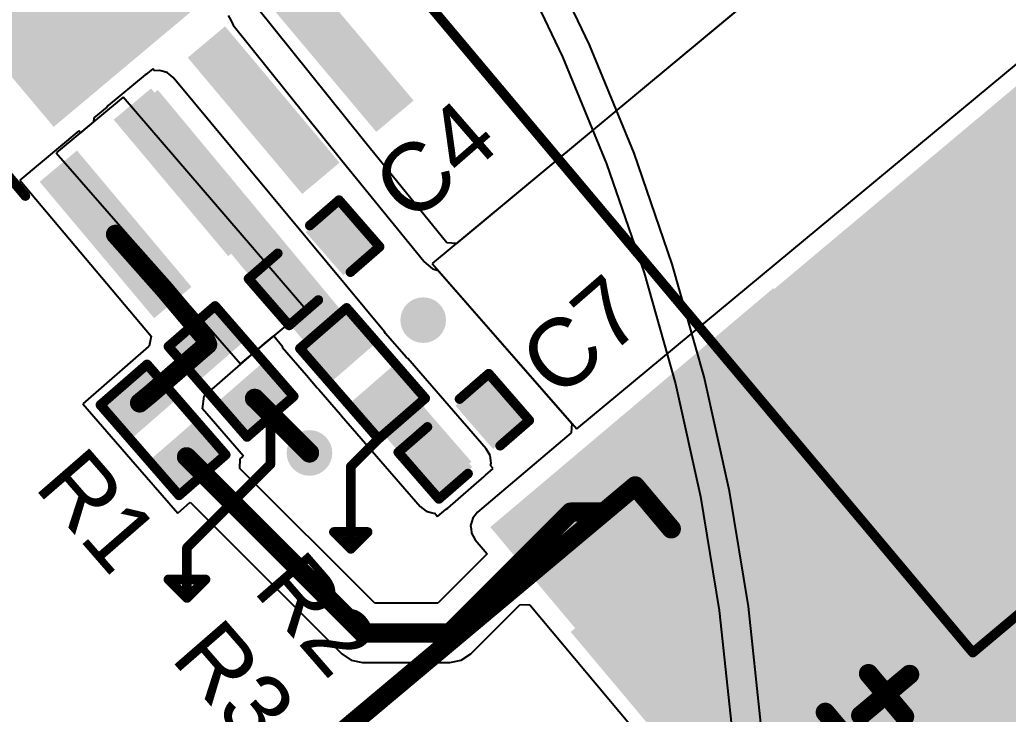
# Model space of a CAD drawing. Header units: inches. Extents: x -29.8 to 50, y -85.1 to 1.6.
# Drawn here: x 28.16 to 41.15, y -43.73 to -34.6 of the extents above; entities that cross this region are included whole.
import ezdxf

# ---------------------------------------------------------------- set-up
doc = ezdxf.new("R2010")
doc.units = ezdxf.units.IN
for name, color, linetype in [('Bottom Layer', 5, 'Continuous'), ('Mechanical 2', 216, 'Continuous'), ('Top Layer', 1, 'Continuous'), ('Top Overlay', 2, 'Continuous'), ('Top Paste', 8, 'Continuous'), ('Top Solder', 216, 'Continuous'), ('Via Holes', 16, 'Continuous')]:
    doc.layers.add(name, color=color, linetype=linetype)
doc.styles.add('Arial', font='', dxfattribs={"height": 0.2})
doc.styles.get('Arial').set_extended_font_data('Arial')

# ---------------------------------------------------------------- blocks, each defined once
blk = doc.blocks.new('R___0402_14')
at = {"layer": 'Top Layer'}
for points in [[(-0.6985025399999999, -0.3175), (-0.6985025399999999, 0.3174999999999999), (-0.2413025400000001, 0.3175), (-0.2413025399999999, -0.3174999999999999)], [(0.2413025400000001, -0.3175), (0.2413025399999999, 0.3174999999999999), (0.6985025399999999, 0.3175), (0.6985025399999999, -0.3174999999999999)]]:
    blk.add_hatch(color=1, dxfattribs=at).paths.add_polyline_path(points)
at = {"layer": 'Top Paste'}
for points in [[(-0.6985025399999999, -0.3175), (-0.6985025399999999, 0.3174999999999999), (-0.2413025400000001, 0.3175), (-0.2413025399999999, -0.3174999999999999)], [(0.2413025400000001, -0.3175), (0.2413025399999999, 0.3174999999999999), (0.6985025399999999, 0.3175), (0.6985025399999999, -0.3174999999999999)]]:
    blk.add_hatch(color=8, dxfattribs=at).paths.add_polyline_path(points)
at = {"layer": 'Top Solder'}
for points in [[(-0.7535037, -0.3725011600000001), (-0.7535037, 0.3725011599999999), (-0.1863013800000001, 0.3725011600000001), (-0.1863013799999999, -0.3725011599999999)], [(0.1863013800000001, -0.3725011600000001), (0.1863013799999999, 0.3725011599999999), (0.7535037, 0.3725011600000001), (0.7535037, -0.3725011599999999)]]:
    blk.add_hatch(color=216, dxfattribs=at).paths.add_polyline_path(points)
at = {"layer": 'Top Overlay'}
for points, const_width in [([(-0.7874, -0.4064), (-0.7874, 0.4064)], 0.127), ([(-0.7874, 0.4064), (0.7874, 0.4064)], 0.127), ([(0.7874, -0.4064), (0.7874, 0.4064)], 0.127), ([(-0.7874, -0.4064), (0.7874, -0.4064)], 0.127), ([(-0.8128, -0.4318), (0.8128, -0.4318)], 0.0032258)]:
    blk.add_lwpolyline(points, dxfattribs=dict(at, const_width=const_width))
for points, const_width in [([(-0.8191499999999999, 0.4064, 1), (-0.7556499999999999, 0.4064, 1)], 0.0635), ([(-0.8191499999999999, 0.4064, 1), (-0.7556499999999999, 0.4064, 1)], 0.0635), ([(0.7556499999999999, 0.4064, 1), (0.8191499999999999, 0.4064, 1)], 0.0635), ([(0.7556499999999999, 0.4064, 1), (0.8191499999999999, 0.4064, 1)], 0.0635), ([(-0.8191499999999999, -0.4064, 1), (-0.7556499999999999, -0.4064, 1)], 0.0635), ([(-0.8191499999999999, -0.4064, 1), (-0.7556499999999999, -0.4064, 1)], 0.0635), ([(0.7556499999999999, -0.4064, 1), (0.8191499999999999, -0.4064, 1)], 0.0635), ([(0.7556499999999999, -0.4064, 1), (0.8191499999999999, -0.4064, 1)], 0.0635), ([(-0.81360518, -0.4318, 1), (-0.8119948199999999, -0.4318, 1)], 0.0016129), ([(0.8119948199999999, -0.4318, 1), (0.81360518, -0.4318, 1)], 0.0016129)]:
    blk.add_lwpolyline(points, format="xyb", close=True, dxfattribs=dict(at, const_width=const_width))
blk = doc.blocks.new('8_SO_P____P___17')
at = {"layer": 'Top Layer'}
for points in [[(-3.97500856, 2.15499696), (-1.77500788, 2.15499696), (-1.77500788, 1.65499796), (-3.97500856, 1.65499796)], [(1.7750028, 2.1549995), (3.97500348, 2.1549995), (3.97500348, 1.6550005), (1.7750028, 1.6550005)], [(-1.20000014, 1.54999944), (1.20000014, 1.54999944), (1.20000014, -1.54999944), (-1.20000014, -1.54999944)], [(-3.97500348, 0.8850045799999999), (-1.7750028, 0.8850045799999999), (-1.7750028, 0.38500558), (-3.97500348, 0.38500558)], [(1.77500026, 0.88499696), (3.97500094, 0.88499696), (3.97500094, 0.38499796), (1.77500026, 0.38499796)], [(-3.97500094, -0.38499796), (-1.77500026, -0.38499796), (-1.77500026, -0.88499696), (-3.97500094, -0.88499696)], [(1.7750028, -0.38500558), (3.97500348, -0.38500558), (3.97500348, -0.8850045799999999), (1.7750028, -0.8850045799999999)], [(-3.97500348, -1.6550005), (-1.7750028, -1.6550005), (-1.7750028, -2.1549995), (-3.97500348, -2.1549995)], [(1.77500788, -1.65499796), (3.97500856, -1.65499796), (3.97500856, -2.15499696), (1.77500788, -2.15499696)]]:
    blk.add_hatch(color=1, dxfattribs=at).paths.add_polyline_path(points)
at = {"layer": 'Top Paste'}
for points in [[(-3.97500856, 2.15499696), (-1.77500788, 2.15499696), (-1.77500788, 1.65499796), (-3.97500856, 1.65499796)], [(1.7750028, 2.1549995), (3.97500348, 2.1549995), (3.97500348, 1.6550005), (1.7750028, 1.6550005)], [(-1.20000014, 1.54999944), (1.20000014, 1.54999944), (1.20000014, -1.54999944), (-1.20000014, -1.54999944)], [(-3.97500348, 0.8850045799999999), (-1.7750028, 0.8850045799999999), (-1.7750028, 0.38500558), (-3.97500348, 0.38500558)], [(1.77500026, 0.88499696), (3.97500094, 0.88499696), (3.97500094, 0.38499796), (1.77500026, 0.38499796)], [(-3.97500094, -0.38499796), (-1.77500026, -0.38499796), (-1.77500026, -0.88499696), (-3.97500094, -0.88499696)], [(1.7750028, -0.38500558), (3.97500348, -0.38500558), (3.97500348, -0.8850045799999999), (1.7750028, -0.8850045799999999)], [(-3.97500348, -1.6550005), (-1.7750028, -1.6550005), (-1.7750028, -2.1549995), (-3.97500348, -2.1549995)], [(1.77500788, -1.65499796), (3.97500856, -1.65499796), (3.97500856, -2.15499696), (1.77500788, -2.15499696)]]:
    blk.add_hatch(color=8, dxfattribs=at).paths.add_polyline_path(points)
at = {"layer": 'Top Solder'}
for points in [[(-4.04500842, 2.22499682), (-1.70500802, 2.22499682), (-1.70500802, 1.5849981), (-4.04500842, 1.5849981)], [(1.70500294, 2.22499936), (4.04500334, 2.22499936), (4.04500334, 1.58500064), (1.70500294, 1.58500064)], [(-1.27, 1.6199993), (1.27, 1.6199993), (1.27, -1.6199993), (-1.27, -1.6199993)], [(-4.04500334, 0.9550044400000001), (-1.70500294, 0.9550044400000001), (-1.70500294, 0.31500572), (-4.04500334, 0.31500572)], [(1.7050004, 0.95499682), (4.0450008, 0.95499682), (4.0450008, 0.3149980999999999), (1.7050004, 0.3149980999999999)], [(-4.0450008, -0.3149980999999999), (-1.7050004, -0.3149980999999999), (-1.7050004, -0.95499682), (-4.0450008, -0.95499682)], [(1.70500294, -0.31500572), (4.04500334, -0.31500572), (4.04500334, -0.9550044400000001), (1.70500294, -0.9550044400000001)], [(-4.04500334, -1.58500064), (-1.70500294, -1.58500064), (-1.70500294, -2.22499936), (-4.04500334, -2.22499936)], [(1.70500802, -1.5849981), (4.04500842, -1.5849981), (4.04500842, -2.22499682), (1.70500802, -2.22499682)]]:
    blk.add_hatch(color=216, dxfattribs=at).paths.add_polyline_path(points)
at = {"layer": 'Top Overlay', "const_width": 0.127}
for points in [[(-1.778, 2.4892), (1.72719746, 2.48919746)], [(-4.11619954, 1.91840104), (-4.24319954, 2.04540104)], [(-4.243197, 1.7913985), (-4.24319954, 2.04540104)], [(-4.243197, 1.7913985), (-4.11619954, 1.91840104)], [(-1.778, -2.4892), (1.72720254, -2.48920254)]]:
    blk.add_lwpolyline(points, dxfattribs=at)
at = {"layer": 'Top Overlay', "const_width": 0.0635}
for points in [[(-1.80975, 2.4892, 1), (-1.74625, 2.4892, 1)], [(1.69544746, 2.48919746, 1), (1.75894746, 2.48919746, 1)], [(-4.27494954, 2.04540104, 1), (-4.21144954, 2.04540104, 1)], [(-4.27494954, 2.04540104, 1), (-4.21144954, 2.04540104, 1)], [(-4.14794954, 1.91840104, 1), (-4.08444954, 1.91840104, 1)], [(-4.14794954, 1.91840104, 1), (-4.08444954, 1.91840104, 1)], [(-4.274947, 1.7913985, 1), (-4.211447, 1.7913985, 1)], [(-4.274947, 1.7913985, 1), (-4.211447, 1.7913985, 1)], [(-1.80975, -2.4892, 1), (-1.74625, -2.4892, 1)], [(1.69545254, -2.48920254, 1), (1.75895254, -2.48920254, 1)]]:
    blk.add_lwpolyline(points, format="xyb", close=True, dxfattribs=at)
blk = doc.blocks.new('R___0402_19')
at = {"layer": 'Top Layer'}
for points in [[(-0.6985025399999999, -0.3175), (-0.6985025399999999, 0.3175), (-0.24130254, 0.3175), (-0.24130254, -0.3175)], [(0.24130254, -0.3175), (0.24130254, 0.3175), (0.6985025399999999, 0.3175), (0.6985025399999999, -0.3175)]]:
    blk.add_hatch(color=1, dxfattribs=at).paths.add_polyline_path(points)
at = {"layer": 'Top Paste'}
for points in [[(-0.6985025399999999, -0.3175), (-0.6985025399999999, 0.3175), (-0.24130254, 0.3175), (-0.24130254, -0.3175)], [(0.24130254, -0.3175), (0.24130254, 0.3175), (0.6985025399999999, 0.3175), (0.6985025399999999, -0.3175)]]:
    blk.add_hatch(color=8, dxfattribs=at).paths.add_polyline_path(points)
at = {"layer": 'Top Solder'}
for points in [[(-0.7535037, -0.37250116), (-0.7535037, 0.37250116), (-0.18630138, 0.37250116), (-0.18630138, -0.37250116)], [(0.18630138, -0.37250116), (0.18630138, 0.37250116), (0.7535037, 0.37250116), (0.7535037, -0.37250116)]]:
    blk.add_hatch(color=216, dxfattribs=at).paths.add_polyline_path(points)
at = {"layer": 'Top Overlay'}
for points, const_width in [([(0.7874, 0.4064), (-0.7874, 0.4064)], 0.127), ([(-0.7874, 0.4064), (-0.7874, -0.4064)], 0.127), ([(0.7874, 0.4064), (0.7874, -0.4064)], 0.127), ([(0.7874, -0.4064), (-0.7874, -0.4064)], 0.127), ([(0.8128, -0.4318), (-0.8128, -0.4318)], 0.0032258)]:
    blk.add_lwpolyline(points, dxfattribs=dict(at, const_width=const_width))
for points, const_width in [([(-0.8191499999999999, 0.4064, 1), (-0.7556499999999999, 0.4064, 1)], 0.0635), ([(-0.8191499999999999, 0.4064, 1), (-0.7556499999999999, 0.4064, 1)], 0.0635), ([(0.7556499999999999, 0.4064, 1), (0.8191499999999999, 0.4064, 1)], 0.0635), ([(0.7556499999999999, 0.4064, 1), (0.8191499999999999, 0.4064, 1)], 0.0635), ([(-0.8191499999999999, -0.4064, 1), (-0.7556499999999999, -0.4064, 1)], 0.0635), ([(-0.8191499999999999, -0.4064, 1), (-0.7556499999999999, -0.4064, 1)], 0.0635), ([(0.7556499999999999, -0.4064, 1), (0.8191499999999999, -0.4064, 1)], 0.0635), ([(0.7556499999999999, -0.4064, 1), (0.8191499999999999, -0.4064, 1)], 0.0635), ([(-0.81360518, -0.4318, 1), (-0.8119948199999999, -0.4318, 1)], 0.0016129), ([(0.8119948199999999, -0.4318, 1), (0.81360518, -0.4318, 1)], 0.0016129)]:
    blk.add_lwpolyline(points, format="xyb", close=True, dxfattribs=dict(at, const_width=const_width))
blk = doc.blocks.new('R___0402_20')
at = {"layer": 'Top Layer'}
for points in [[(-0.6985025399999999, -0.3175), (-0.6985025399999999, 0.3175), (-0.24130254, 0.3175), (-0.24130254, -0.3175)], [(0.24130254, -0.3175), (0.24130254, 0.3175), (0.6985025399999999, 0.3175), (0.6985025399999999, -0.3175)]]:
    blk.add_hatch(color=1, dxfattribs=at).paths.add_polyline_path(points)
at = {"layer": 'Top Paste'}
for points in [[(-0.6985025399999999, -0.3175), (-0.6985025399999999, 0.3175), (-0.24130254, 0.3175), (-0.24130254, -0.3175)], [(0.24130254, -0.3175), (0.24130254, 0.3175), (0.6985025399999999, 0.3175), (0.6985025399999999, -0.3175)]]:
    blk.add_hatch(color=8, dxfattribs=at).paths.add_polyline_path(points)
at = {"layer": 'Top Solder'}
for points in [[(-0.7535037, -0.37250116), (-0.7535037, 0.37250116), (-0.18630138, 0.37250116), (-0.18630138, -0.37250116)], [(0.18630138, -0.37250116), (0.18630138, 0.37250116), (0.7535037, 0.37250116), (0.7535037, -0.37250116)]]:
    blk.add_hatch(color=216, dxfattribs=at).paths.add_polyline_path(points)
at = {"layer": 'Top Overlay'}
for points, const_width in [([(0.7874, 0.4064), (-0.7874, 0.4064)], 0.127), ([(-0.7874, 0.4064), (-0.7874, -0.4064)], 0.127), ([(0.7874, 0.4064), (0.7874, -0.4064)], 0.127), ([(0.7874, -0.4064), (-0.7874, -0.4064)], 0.127), ([(0.8128, -0.4318), (-0.8128, -0.4318)], 0.0032258)]:
    blk.add_lwpolyline(points, dxfattribs=dict(at, const_width=const_width))
for points, const_width in [([(-0.8191499999999999, 0.4064, 1), (-0.7556499999999999, 0.4064, 1)], 0.0635), ([(-0.8191499999999999, 0.4064, 1), (-0.7556499999999999, 0.4064, 1)], 0.0635), ([(0.7556499999999999, 0.4064, 1), (0.8191499999999999, 0.4064, 1)], 0.0635), ([(0.7556499999999999, 0.4064, 1), (0.8191499999999999, 0.4064, 1)], 0.0635), ([(-0.8191499999999999, -0.4064, 1), (-0.7556499999999999, -0.4064, 1)], 0.0635), ([(-0.8191499999999999, -0.4064, 1), (-0.7556499999999999, -0.4064, 1)], 0.0635), ([(0.7556499999999999, -0.4064, 1), (0.8191499999999999, -0.4064, 1)], 0.0635), ([(0.7556499999999999, -0.4064, 1), (0.8191499999999999, -0.4064, 1)], 0.0635), ([(-0.81360518, -0.4318, 1), (-0.8119948199999999, -0.4318, 1)], 0.0016129), ([(0.8119948199999999, -0.4318, 1), (0.81360518, -0.4318, 1)], 0.0016129)]:
    blk.add_lwpolyline(points, format="xyb", close=True, dxfattribs=dict(at, const_width=const_width))
blk = doc.blocks.new('YSPI1040TP_220M_21')
at = {"layer": 'Top Overlay', "const_width": 0.127}
for points in [[(5.5564024, -5.19919966), (5.5564024, -2.49540014)], [(-5.556397319999999, -5.19919966), (5.5564024, -5.19919966)]]:
    blk.add_lwpolyline(points, dxfattribs=at)
at = {"layer": 'Top Overlay', "const_width": 0.0635}
blk.add_lwpolyline([(5.5246524, -5.19919966, 1), (5.5881524, -5.19919966, 1)], format="xyb", close=True, dxfattribs=at)
blk.add_lwpolyline([(5.5246524, -5.19919966, 1), (5.5881524, -5.19919966, 1)], format="xyb", close=True, dxfattribs=at)
blk = doc.blocks.new('C___0402_31')
at = {"layer": 'Top Layer'}
for points in [[(-0.6985025399999999, -0.3175), (-0.6985025399999999, 0.3175), (-0.24130254, 0.3175), (-0.24130254, -0.3175)], [(0.24130254, -0.3175), (0.24130254, 0.3175), (0.6985025399999999, 0.3175), (0.6985025399999999, -0.3175)]]:
    blk.add_hatch(color=1, dxfattribs=at).paths.add_polyline_path(points)
at = {"layer": 'Top Paste'}
for points in [[(-0.6985025399999999, -0.3175), (-0.6985025399999999, 0.3175), (-0.24130254, 0.3175), (-0.24130254, -0.3175)], [(0.24130254, -0.3175), (0.24130254, 0.3175), (0.6985025399999999, 0.3175), (0.6985025399999999, -0.3175)]]:
    blk.add_hatch(color=8, dxfattribs=at).paths.add_polyline_path(points)
at = {"layer": 'Top Solder'}
for points in [[(-0.75850242, -0.37749988), (-0.75850242, 0.37749988), (-0.1813026599999999, 0.37749988), (-0.18130266, -0.37749988)], [(0.1813026599999999, -0.37749988), (0.18130266, 0.37749988), (0.75850242, 0.37749988), (0.75850242, -0.37749988)]]:
    blk.add_hatch(color=216, dxfattribs=at).paths.add_polyline_path(points)
at = {"layer": 'Top Overlay', "const_width": 0.127}
for points in [[(-0.7874, -0.4064), (-0.7874, 0.4064)], [(-0.2794, 0.4064), (-0.7874, 0.4064)], [(0.7874, 0.4064), (0.2794, 0.4064)], [(0.7874, -0.4064), (0.7874, 0.4064)], [(-0.2794, -0.4064), (-0.7874, -0.4064)], [(0.7874, -0.4064), (0.2794, -0.4064)]]:
    blk.add_lwpolyline(points, dxfattribs=at)
at = {"layer": 'Top Overlay', "const_width": 0.0635}
for points in [[(-0.8191499999999999, 0.4064, 1), (-0.7556499999999999, 0.4064, 1)], [(-0.8191499999999999, 0.4064, 1), (-0.7556499999999999, 0.4064, 1)], [(-0.31115, 0.4064, 1), (-0.24765, 0.4064, 1)], [(0.24765, 0.4064, 1), (0.31115, 0.4064, 1)], [(0.7556499999999999, 0.4064, 1), (0.8191499999999999, 0.4064, 1)], [(0.7556499999999999, 0.4064, 1), (0.8191499999999999, 0.4064, 1)], [(-0.8191499999999999, -0.4064, 1), (-0.7556499999999999, -0.4064, 1)], [(-0.8191499999999999, -0.4064, 1), (-0.7556499999999999, -0.4064, 1)], [(-0.31115, -0.4064, 1), (-0.24765, -0.4064, 1)], [(0.24765, -0.4064, 1), (0.31115, -0.4064, 1)], [(0.7556499999999999, -0.4064, 1), (0.8191499999999999, -0.4064, 1)], [(0.7556499999999999, -0.4064, 1), (0.8191499999999999, -0.4064, 1)]]:
    blk.add_lwpolyline(points, format="xyb", close=True, dxfattribs=at)
blk = doc.blocks.new('C___0402_34')
at = {"layer": 'Top Layer'}
for points in [[(-0.6985025399999999, -0.3175), (-0.6985025399999999, 0.3175), (-0.24130254, 0.3175), (-0.24130254, -0.3175)], [(0.24130254, -0.3175), (0.24130254, 0.3175), (0.6985025399999999, 0.3175), (0.6985025399999999, -0.3175)]]:
    blk.add_hatch(color=1, dxfattribs=at).paths.add_polyline_path(points)
at = {"layer": 'Top Paste'}
for points in [[(-0.6985025399999999, -0.3175), (-0.6985025399999999, 0.3175), (-0.24130254, 0.3175), (-0.24130254, -0.3175)], [(0.24130254, -0.3175), (0.24130254, 0.3175), (0.6985025399999999, 0.3175), (0.6985025399999999, -0.3175)]]:
    blk.add_hatch(color=8, dxfattribs=at).paths.add_polyline_path(points)
at = {"layer": 'Top Solder'}
for points in [[(-0.75850242, -0.37749988), (-0.75850242, 0.37749988), (-0.1813026599999999, 0.37749988), (-0.18130266, -0.37749988)], [(0.1813026599999999, -0.37749988), (0.18130266, 0.37749988), (0.75850242, 0.37749988), (0.75850242, -0.37749988)]]:
    blk.add_hatch(color=216, dxfattribs=at).paths.add_polyline_path(points)
at = {"layer": 'Top Overlay', "const_width": 0.127}
for points in [[(-0.7874, -0.4064), (-0.78740254, 0.40639746)], [(-0.27940508, 0.40639746), (-0.78740254, 0.40639746)], [(0.7874, 0.4064), (0.27939746, 0.40640508)], [(0.78740254, -0.40639746), (0.7874, 0.4064)], [(-0.27939746, -0.40640508), (-0.7874, -0.4064)], [(0.78740254, -0.40639746), (0.27940508, -0.40639746)]]:
    blk.add_lwpolyline(points, dxfattribs=at)
at = {"layer": 'Top Overlay', "const_width": 0.0635}
for points in [[(-0.8191525399999998, 0.40639746, 1), (-0.75565254, 0.40639746, 1)], [(-0.8191525399999998, 0.40639746, 1), (-0.75565254, 0.40639746, 1)], [(-0.31115508, 0.40639746, 1), (-0.24765508, 0.40639746, 1)], [(0.24764746, 0.40640508, 1), (0.31114746, 0.40640508, 1)], [(0.7556499999999999, 0.4064, 1), (0.8191499999999999, 0.4064, 1)], [(0.7556499999999999, 0.4064, 1), (0.8191499999999999, 0.4064, 1)], [(-0.8191499999999999, -0.4064, 1), (-0.7556499999999999, -0.4064, 1)], [(-0.8191499999999999, -0.4064, 1), (-0.7556499999999999, -0.4064, 1)], [(-0.31114746, -0.40640508, 1), (-0.24764746, -0.40640508, 1)], [(0.24765508, -0.40639746, 1), (0.31115508, -0.40639746, 1)], [(0.75565254, -0.40639746, 1), (0.8191525399999998, -0.40639746, 1)], [(0.75565254, -0.40639746, 1), (0.8191525399999998, -0.40639746, 1)]]:
    blk.add_lwpolyline(points, format="xyb", close=True, dxfattribs=at)
blk = doc.blocks.new('C____E_35')
at = {"layer": 'Top Layer'}
for points in [[(-1.39499975, 1.28499997), (1.39499975, 1.28499997), (1.39499975, -1.28499997), (-1.39499975, -1.28499997)], [(5.04500007, 1.28499997), (7.83499957, 1.28499997), (7.83499957, -1.28499997), (5.04500007, -1.28499997)]]:
    blk.add_hatch(color=1, dxfattribs=at).paths.add_polyline_path(points)
at = {"layer": 'Top Paste'}
for points in [[(-1.39499975, 1.28499997), (1.39499975, 1.28499997), (1.39499975, -1.28499997), (-1.39499975, -1.28499997)], [(5.04500007, 1.28499997), (7.83499957, 1.28499997), (7.83499957, -1.28499997), (5.04500007, -1.28499997)]]:
    blk.add_hatch(color=8, dxfattribs=at).paths.add_polyline_path(points)
at = {"layer": 'Top Solder'}
for points in [[(-1.49659975, 1.38659997), (1.49659975, 1.38659997), (1.49659975, -1.38659997), (-1.49659975, -1.38659997)], [(4.943400069999999, 1.38659997), (7.936599569999999, 1.38659997), (7.936599569999999, -1.38659997), (4.943400069999999, -1.38659997)]]:
    blk.add_hatch(color=216, dxfattribs=at).paths.add_polyline_path(points)
at = {"layer": 'Top Overlay', "const_width": 0.254}
for points in [[(-1.14880136, 1.5494), (-1.14880136, 2.28599746)], [(-0.38680136, 1.57479746), (-0.38680136, 2.3114)], [(7.02999864, 2.3114), (-0.38680136, 2.3114)], [(7.02999864, 1.5748), (7.02999864, 2.3114)], [(-0.71700136, 1.905), (-1.55520136, 1.90500254)], [(-0.38680136, -2.31139746), (-0.38679882, -1.57479746)], [(7.02999864, -2.3114), (7.02999864, -1.57479746)], [(7.02999864, -2.3114), (-0.38680136, -2.31139746)]]:
    blk.add_lwpolyline(points, dxfattribs=at)
at = {"layer": 'Top Overlay', "const_width": 0.127}
for points in [[(-1.21230136, 2.28599746, 1), (-1.08530136, 2.28599746, 1)], [(-0.4503013599999999, 2.3114, 1), (-0.32330136, 2.3114, 1)], [(-0.4503013599999999, 2.3114, 1), (-0.32330136, 2.3114, 1)], [(6.966498639999999, 2.3114, 1), (7.09349864, 2.3114, 1)], [(6.966498639999999, 2.3114, 1), (7.09349864, 2.3114, 1)], [(-1.61870136, 1.90500254, 1), (-1.49170136, 1.90500254, 1)], [(-0.7805013599999999, 1.905, 1), (-0.6535013599999999, 1.905, 1)], [(-0.4503013599999999, 1.57479746, 1), (-0.32330136, 1.57479746, 1)], [(6.966498639999999, 1.5748, 1), (7.09349864, 1.5748, 1)], [(-1.21230136, 1.5494, 1), (-1.08530136, 1.5494, 1)], [(-0.4502988199999999, -1.57479746, 1), (-0.32329882, -1.57479746, 1)], [(6.966498639999999, -1.57479746, 1), (7.09349864, -1.57479746, 1)], [(-0.4503013599999999, -2.31139746, 1), (-0.32330136, -2.31139746, 1)], [(-0.4503013599999999, -2.31139746, 1), (-0.32330136, -2.31139746, 1)], [(6.966498639999999, -2.3114, 1), (7.09349864, -2.3114, 1)], [(6.966498639999999, -2.3114, 1), (7.09349864, -2.3114, 1)]]:
    blk.add_lwpolyline(points, format="xyb", close=True, dxfattribs=at)

msp = doc.modelspace()

# ---------------------------------------------------------------- hatches: boundary and pattern name
at = {"layer": 'Bottom Layer'}
h = msp.add_hatch(color=5, dxfattribs=at)
edge = h.paths.add_edge_path()
edge.add_arc((28.66327008, -35.32272081999999), 0.2999994, 0, 360)
h = msp.add_hatch(color=5, dxfattribs=at)
edge = h.paths.add_edge_path()
edge.add_arc((33.46301664, -38.54753529999999), 0.2999994, 0, 360)
h = msp.add_hatch(color=5, dxfattribs=at)
edge = h.paths.add_edge_path()
edge.add_arc((31.96860256, -40.29361258), 0.2999994, 0, 360)
at = {"layer": 'Top Layer'}
for points in [[(37.78741489999999, -45.37212159999999), (48.54616402, -36.3460919), (45.10333626, -32.24234852), (34.34458714, -41.26837822)], [(32.26855878, -39.27392196), (32.7568687, -38.86824078), (29.97645262, -35.52148852), (29.4881427, -35.9271697)], [(48.78935123999999, -39.03623638), (46.71606354, -36.56494846), (37.14004256, -44.59876018), (39.21333026, -47.0700481)], [(40.84024344, -48.960151), (44.56002264, -45.81883139999999), (38.06437904, -38.12704592), (34.34459983999999, -41.26836552)], [(47.00319276, -38.79777102), (38.38226258, -46.03030926), (40.8402536, -48.96014845999999), (49.46118378, -41.72761022)], [(33.06441444, -39.22155224), (32.5850758, -39.63779727999999), (33.61657996, -40.82565876), (34.0959186, -40.40941372)]]:
    msp.add_hatch(color=1, dxfattribs=at).paths.add_polyline_path(points)
h = msp.add_hatch(color=1, dxfattribs=at)
edge = h.paths.add_edge_path()
edge.add_arc((28.66327008, -35.32272081999999), 0.2999994, 0, 360)
h = msp.add_hatch(color=1, dxfattribs=at)
edge = h.paths.add_edge_path()
edge.add_arc((33.46301664, -38.54753529999999), 0.2999994, 0, 360)
h = msp.add_hatch(color=1, dxfattribs=at)
edge = h.paths.add_edge_path()
edge.add_arc((31.96860256, -40.29361258), 0.2999994, 0, 360)
at = {"layer": 'Via Holes'}
h = msp.add_hatch(color=7, dxfattribs=at)
edge = h.paths.add_edge_path()
edge.add_arc((28.66327008, -35.32272081999999), 0.1499997, 0, 360)
h = msp.add_hatch(color=7, dxfattribs=at)
edge = h.paths.add_edge_path()
edge.add_arc((33.46301664, -38.54753529999999), 0.1499997, 0, 360)
h = msp.add_hatch(color=7, dxfattribs=at)
edge = h.paths.add_edge_path()
edge.add_arc((31.96860256, -40.29361258), 0.1499997, 0, 360)

# ---------------------------------------------------------------- linework, layer by layer
at = {"layer": 'Bottom Layer'}
for p, q in [((35.64995918, -34.92973963999999), (34.98712585999999, -33.54010818)), ((34.64122866, -33.7172554), (35.29462333999999, -35.08709518)), ((36.23324732, -36.35459074), (35.64995918, -34.92973963999999)), ((35.29462333999999, -35.08709518), (35.86957266, -36.49157547999999)), ((36.735131, -37.8101098), (36.23324732, -36.35459074)), ((35.86957266, -36.49157547999999), (36.36430624, -37.9263656)), ((37.15400748, -39.29165116), (36.735131, -37.8101098)), ((36.36430624, -37.9263656), (36.77720864, -39.3867767)), ((37.48854072, -40.79448534), (37.15400748, -39.29165116)), ((36.77720864, -39.3867767), (37.10696668, -40.86816058)), ((37.10696668, -40.86816058), (37.35254404, -42.36587158)), ((37.73766138, -42.31381428), (37.48854072, -40.79448534)), ((37.9005719, -43.84478912), (37.73766138, -42.31381428)), ((37.35254404, -42.36587158), (37.51312284, -43.874944))]:
    msp.add_line(p, q, dxfattribs=at)
at = {"layer": 'Mechanical 2', "const_width": 0.254}
msp.add_lwpolyline([(37.49466719999999, -16.44645174, -2.5025245443781), (-17.29284832, -16.44645174)], format="xyb", dxfattribs=at)
at = {"layer": 'Top Layer'}
for p, q in [((43.2582574, -29.75347618), (33.58288177999999, -37.80471992)), ((35.48002048, -39.97521596), (45.14949822, -31.9525904)), ((30.899862, -34.54331166), (30.93435266, -34.6061792)), ((32.69773496, -36.20366394), (31.2703464, -34.42649706)), ((37.56431908, -34.49161504), (33.89863425999999, -37.54197216)), ((30.93435266, -34.6061792), (30.9674768, -34.6697554)), ((30.9674768, -34.6697554), (32.39486536, -36.44692228)), ((29.81096146, -35.32228902), (29.322649, -35.72797019999999)), ((29.81933838, -35.31774496), (29.81096146, -35.32228902)), ((29.90943472, -35.24214694), (29.81933838, -35.31774496)), ((29.93332088, -35.27061272), (29.90943472, -35.24214694)), ((30.00028798, -35.26360994), (29.93332088, -35.27061272)), ((30.0971585, -35.29236273999999), (30.00028798, -35.26360994)), ((30.17565466, -35.35599482), (30.0971585, -35.29236273999999)), ((30.17566228, -35.35601006), (30.17565466, -35.35599482)), ((32.95606058, -38.702742), (30.17566228, -35.35601006)), ((29.51979364, -35.617023), (28.63878194, -36.35014574)), ((31.91961612, -38.40751272), (29.51979364, -35.617023)), ((29.3060501, -35.74844514), (29.13726202, -35.89007554)), ((29.322649, -35.72797019999999), (29.3060501, -35.74844514)), ((29.13288052, -35.93898832), (28.95824028, -36.08431442)), ((29.13726202, -35.890073), (29.13288052, -35.93898832)), ((29.13726202, -35.89007554), (29.13726202, -35.890073)), ((28.93656646, -36.05848516), (28.16439376, -36.70641376)), ((28.95824028, -36.08431442), (28.93656646, -36.05848516)), ((33.77223878, -37.52956172), (32.69773496, -36.20366394)), ((28.63878194, -36.35014574), (31.06024268, -39.1205212)), ((32.39486536, -36.44692228), (32.3955283, -36.44747854)), ((32.3955283, -36.44747854), (32.39593216, -36.44824562)), ((32.39593216, -36.44824562), (33.47043598, -37.7741434)), ((28.16439376, -36.70641376), (29.88679062, -38.75908682)), ((33.89863425999999, -37.54197216), (33.77223878, -37.52956172)), ((33.47043598, -37.7741434), (33.4714215, -37.77496382)), ((33.4714215, -37.77496382), (33.47202601999999, -37.77609158)), ((33.47202601999999, -37.77609158), (33.52969926, -37.82339399999999)), ((33.52969926, -37.82339399999999), (33.58700674, -37.871019)), ((33.58288177999999, -37.80471992), (35.48002048, -39.97521596)), ((33.58700674, -37.871019), (33.58822848, -37.87139746)), ((33.58822848, -37.87139746), (33.58922162, -37.87221279999999)), ((33.58922162, -37.87221279999999), (33.66084454, -37.8939171)), ((33.66084454, -37.8939171), (35.41805972, -39.9043271)), ((31.06024268, -39.1205212), (31.91961612, -38.40751272)), ((32.9560682, -38.70274707999999), (32.95606058, -38.702742)), ((32.96617232, -38.72137798), (32.9560682, -38.70274707999999)), ((29.88679062, -38.75908682), (29.86143126, -38.89042767999999)), ((31.37814146, -38.85676506), (31.50077774, -38.75501774)), ((31.50077774, -38.75501774), (31.6184661, -38.89668116)), ((33.23974302, -39.03608398), (32.96617232, -38.72137798)), ((29.85143635999999, -38.89630016), (28.9888041, -39.6461742)), ((29.86143126, -38.89042767999999), (29.85143382, -38.89630016)), ((29.85143382, -38.89630016), (29.85143635999999, -38.89630016)), ((30.5848258, -39.54638268), (31.37814146, -38.85676506)), ((31.6184661, -38.89668116), (31.61026698, -38.9038084)), ((31.61026698, -38.9038084), (31.92907508, -39.27055392)), ((33.2599538, -39.0517507), (33.23974302, -39.03608398)), ((34.29146304, -40.23961472), (33.2599538, -39.0517507)), ((31.92907508, -39.27055392), (32.06934912, -39.43940042)), ((32.06934912, -39.43940042), (32.06935674, -39.43941566)), ((32.06935674, -39.43941566), (32.09139124, -39.45727694)), ((32.09139124, -39.45727694), (32.3773165, -39.78619424)), ((30.56273796, -39.71455607999999), (30.5848258, -39.54638268)), ((28.9888041, -39.6461742), (29.62203372, -40.3746208)), ((31.10123574, -40.33402651999999), (30.56273796, -39.71455607999999)), ((32.3773165, -39.78619424), (32.3895339, -39.80759882)), ((32.3895339, -39.80759882), (33.42104313999999, -40.99546284)), ((35.41805972, -39.9043271), (35.40846614, -40.03096642)), ((35.40846614, -40.03096642), (34.17750594, -41.07050206)), ((34.34155692, -40.32736918), (34.29146304, -40.23961472)), ((29.62203372, -40.3746208), (30.23860347999999, -41.08390056)), ((31.05512204, -40.49718342), (31.05955434, -40.37025962)), ((31.05955434, -40.37025962), (31.10123574, -40.33402651999999)), ((34.35425692, -40.42761789999999), (34.34155692, -40.32736918)), ((32.82795059999999, -42.27001198), (31.05512204, -40.49718342)), ((34.2819355, -40.58404126), (34.38096248, -40.49795811999999)), ((34.34602224, -40.45776262), (34.35425692, -40.42761789999999)), ((34.38096248, -40.49795811999999), (34.34602224, -40.45776262)), ((33.78638404, -41.02120066), (34.26571506, -40.60496324)), ((34.26571506, -40.60496324), (34.26572268, -40.60495816)), ((34.26572268, -40.60495816), (34.2819355, -40.58404126)), ((30.23860347999999, -41.08390056), (30.40149622, -40.94230064)), ((30.40149622, -40.94230064), (32.39235838, -42.9331628)), ((33.42104313999999, -40.99546284), (33.50090582, -41.05736771999999)), ((33.65251588, -41.13118773999999), (33.7649947, -41.03341044)), ((33.7649947, -41.03341044), (33.78638404, -41.02120066)), ((33.50090582, -41.05736771999999), (33.5983834, -41.08399708)), ((33.5983834, -41.08399708), (33.61019186, -41.08250102)), ((33.61019186, -41.08250102), (33.65251588, -41.13118773999999)), ((34.11450632, -41.14950622), (34.10105956, -41.19618379999999)), ((34.11476286, -41.14918364), (34.11450632, -41.14950622)), ((34.11488223999999, -41.1487747), (34.11476286, -41.14918364)), ((34.14607598, -41.10991778), (34.11488223999999, -41.1487747)), ((34.17750594, -41.07050206), (34.14607598, -41.10991778)), ((34.0866476, -41.24621926), (34.08653584, -41.24660534)), ((34.08653584, -41.24660534), (34.09176823999999, -41.29302384)), ((34.10105956, -41.19618379999999), (34.08659934, -41.24578492)), ((34.08659934, -41.24578492), (34.0866476, -41.24621926)), ((34.09176823999999, -41.29302384), (34.09758992, -41.34623176)), ((34.09758992, -41.34623176), (34.0978109, -41.34663562)), ((34.0978109, -41.34663562), (34.09785408, -41.34701662)), ((34.09785408, -41.34701662), (34.11962949999999, -41.38641456)), ((34.11962949999999, -41.38641456), (34.1461852, -41.43482696)), ((34.1461852, -41.43482696), (34.30240282, -41.62103181999999)), ((34.30240282, -41.62103181999999), (33.65342266, -42.27001198)), ((33.65342266, -42.27001198), (32.82795059999999, -42.27001198)), ((34.08901487999999, -42.9331628), (34.73719493999999, -42.28498274)), ((34.73719493999999, -42.28498274), (34.86407556, -42.2905301)), ((34.86407556, -42.2905301), (37.58901296, -45.53857034)), ((32.39235838, -42.9331628), (32.51838301999999, -43.01737142)), ((33.9629877, -43.01737142), (34.08901487999999, -42.9331628)), ((32.51838301999999, -43.01737142), (32.66704413999999, -43.0469421)), ((32.66704413999999, -43.0469421), (33.81432912, -43.0469421)), ((33.81432912, -43.0469421), (33.9629877, -43.01737142))]:
    msp.add_line(p, q, dxfattribs=at)
at = {"layer": 'Top Layer', "const_width": 0.254}
for points in [[(29.42081492, -37.4196737), (30.06628988, -38.14821681999999)], [(30.06628988, -38.14821681999999), (30.58780014, -38.76972434)], [(30.58780014, -38.76972434), (30.63022576, -38.86746608)], [(30.48575564, -38.99164414), (30.63022576, -38.86746608)], [(29.88412108, -39.51463775999999), (30.48575564, -38.99164414)], [(29.73673504, -39.63546048), (29.88412108, -39.51463775999999)], [(31.24679552, -39.57674584), (31.25365098, -39.57674584)], [(31.25365098, -39.57674584), (31.96860256, -40.29169742)], [(30.3533048, -40.34474024), (30.35330734, -40.34474024)], [(30.35330734, -40.34474024), (32.66704413999999, -42.65847703999999)], [(31.96860256, -40.29361258), (31.96860256, -40.29169742)], [(33.81432912, -42.65847703999999), (35.40100615999999, -41.0718)], [(35.40100615999999, -41.0718), (35.8394, -41.0718)], [(32.66704413999999, -42.65847703999999), (33.81432912, -42.65847703999999)]]:
    msp.add_lwpolyline(points, dxfattribs=at)
at = {"layer": 'Top Layer', "const_width": 0.127}
for points in [[(29.35731492, -37.4196737, 1), (29.48431492, -37.4196737, 1)], [(30.00278988, -38.14821681999999, 1), (30.12978988, -38.14821681999999, 1)], [(30.00278988, -38.14821681999999, 1), (30.12978988, -38.14821681999999, 1)], [(30.52430014, -38.76972434, 1), (30.65130014, -38.76972434, 1)], [(30.52430014, -38.76972434, 1), (30.65130014, -38.76972434, 1)], [(30.56672576, -38.86746608, 1), (30.69372576, -38.86746608, 1)], [(30.56672576, -38.86746608, 1), (30.69372576, -38.86746608, 1)], [(30.42225564, -38.99164414, 1), (30.54925564, -38.99164414, 1)], [(30.42225564, -38.99164414, 1), (30.54925564, -38.99164414, 1)], [(29.82062108, -39.51463775999999, 1), (29.94762108, -39.51463775999999, 1)], [(29.82062108, -39.51463775999999, 1), (29.94762108, -39.51463775999999, 1)], [(31.18329551999999, -39.57674584, 1), (31.31029552, -39.57674584, 1)], [(31.19015098, -39.57674584, 1), (31.31715098, -39.57674584, 1)], [(31.19015098, -39.57674584, 1), (31.31715098, -39.57674584, 1)], [(29.67323504, -39.63546048, 1), (29.80023504, -39.63546048, 1)], [(30.2898048, -40.34474024, 1), (30.4168048, -40.34474024, 1)], [(30.28980734, -40.34474024, 1), (30.41680734, -40.34474024, 1)], [(30.28980734, -40.34474024, 1), (30.41680734, -40.34474024, 1)], [(31.90510256, -40.29169742, 1), (32.03210256, -40.29169742, 1)], [(31.90510256, -40.29169742, 1), (32.03210256, -40.29169742, 1)], [(31.90510256, -40.29361258, 1), (32.03210256, -40.29361258, 1)], [(35.33750616, -41.0718, 1), (35.46450616, -41.0718, 1)], [(35.33750616, -41.0718, 1), (35.46450616, -41.0718, 1)], [(35.7759, -41.0718, 1), (35.9029, -41.0718, 1)], [(32.60354414, -42.65847703999999, 1), (32.73054414, -42.65847703999999, 1)], [(32.60354414, -42.65847703999999, 1), (32.73054414, -42.65847703999999, 1)], [(33.75082912, -42.65847703999999, 1), (33.87782911999999, -42.65847703999999, 1)], [(33.75082912, -42.65847703999999, 1), (33.87782911999999, -42.65847703999999, 1)]]:
    msp.add_lwpolyline(points, format="xyb", close=True, dxfattribs=at)
at = {"layer": 'Top Overlay', "const_width": 0.127}
for points in [[(31.4550933, -40.44470194), (31.4550933, -39.81636435999999)], [(32.511238, -40.47372652), (32.8763503, -40.10861422)], [(30.35898424, -41.540811), (31.4550933, -40.44470194)], [(32.511238, -41.55439999999999), (32.511238, -40.47372652)], [(32.28936392, -41.33252592), (32.5102093, -41.33252592)], [(32.28936392, -41.33252592), (32.511238, -41.55439999999999)], [(32.511238, -41.55439999999999), (32.73311208, -41.33252592)], [(32.5122667, -41.33252592), (32.73311208, -41.33252592)], [(30.35898424, -42.20006292), (30.35898424, -41.540811)], [(30.11521536, -41.95629404), (30.35898424, -42.20006292)], [(30.11521536, -41.95629404), (30.35898424, -41.95629404)], [(30.35898424, -41.95629404), (30.60275312, -41.95629404)], [(30.35898424, -42.20006292), (30.60275312, -41.95629404)]]:
    msp.add_lwpolyline(points, dxfattribs=at)
at = {"layer": 'Top Overlay', "const_width": 0.0635}
for points in [[(31.4233433, -39.81636435999999, 1), (31.4868433, -39.81636435999999, 1)], [(32.8446003, -40.10861422, 1), (32.9081003, -40.10861422, 1)], [(31.4233433, -40.44470194, 1), (31.4868433, -40.44470194, 1)], [(31.4233433, -40.44470194, 1), (31.4868433, -40.44470194, 1)], [(32.479488, -40.47372652, 1), (32.542988, -40.47372652, 1)], [(32.479488, -40.47372652, 1), (32.542988, -40.47372652, 1)], [(32.25761392, -41.33252592, 1), (32.32111391999999, -41.33252592, 1)], [(32.25761392, -41.33252592, 1), (32.32111391999999, -41.33252592, 1)], [(32.4784593, -41.33252592, 1), (32.54195929999999, -41.33252592, 1)], [(32.4805167, -41.33252592, 1), (32.54401669999999, -41.33252592, 1)], [(32.70136208, -41.33252592, 1), (32.76486208, -41.33252592, 1)], [(32.70136208, -41.33252592, 1), (32.76486208, -41.33252592, 1)], [(30.32723424, -41.540811, 1), (30.39073424, -41.540811, 1)], [(30.32723424, -41.540811, 1), (30.39073424, -41.540811, 1)], [(32.479488, -41.55439999999999, 1), (32.542988, -41.55439999999999, 1)], [(32.479488, -41.55439999999999, 1), (32.542988, -41.55439999999999, 1)], [(32.479488, -41.55439999999999, 1), (32.542988, -41.55439999999999, 1)], [(30.08346536, -41.95629404, 1), (30.14696536, -41.95629404, 1)], [(30.08346536, -41.95629404, 1), (30.14696536, -41.95629404, 1)], [(30.32723424, -41.95629404, 1), (30.39073424, -41.95629404, 1)], [(30.32723424, -41.95629404, 1), (30.39073424, -41.95629404, 1)], [(30.57100312, -41.95629404, 1), (30.63450311999999, -41.95629404, 1)], [(30.57100312, -41.95629404, 1), (30.63450311999999, -41.95629404, 1)], [(30.32723424, -42.20006292, 1), (30.39073424, -42.20006292, 1)], [(30.32723424, -42.20006292, 1), (30.39073424, -42.20006292, 1)], [(30.32723424, -42.20006292, 1), (30.39073424, -42.20006292, 1)]]:
    msp.add_lwpolyline(points, format="xyb", close=True, dxfattribs=at)

# ---------------------------------------------------------------- block references
for name, p, rotation in [('YSPI1040TP_220M_21', (41.09555408, -35.31974394), 310), ('8_SO_P____P___17', (29.03210856, -33.9927819), 310), ('C___0402_34', (32.02913075999999, -37.79325944), 221), ('R___0402_19', (30.93851064, -39.22210595999999), 131), ('R___0402_20', (32.6664828, -39.24773456), 131), ('R___0402_14', (30.04501992, -39.99010036), 311), ('C___0402_31', (33.99644204, -40.07497192), 221), ('C____E_35', (37.43829952, -42.7461553), 220)]:
    msp.add_blockref(name, p, dxfattribs=dict(rotation=rotation))

# ---------------------------------------------------------------- texts
at = {"layer": 'Top Overlay', "style": 'Arial'}
for s, rotation, p in [('C4', 41, (33.3071851, -37.30597314)), ('C7', 41, (35.23490286, -39.61191722)), ('R1', 311, (28.33667942, -40.74139426)), ('R2', 311, (31.21081896, -42.10437096)), ('R3', 311, (30.12896184, -42.99617512))]:
    msp.add_text(s, height=0.889, rotation=rotation, dxfattribs=at).set_placement(p)

doc.saveas('drawing.dxf')
